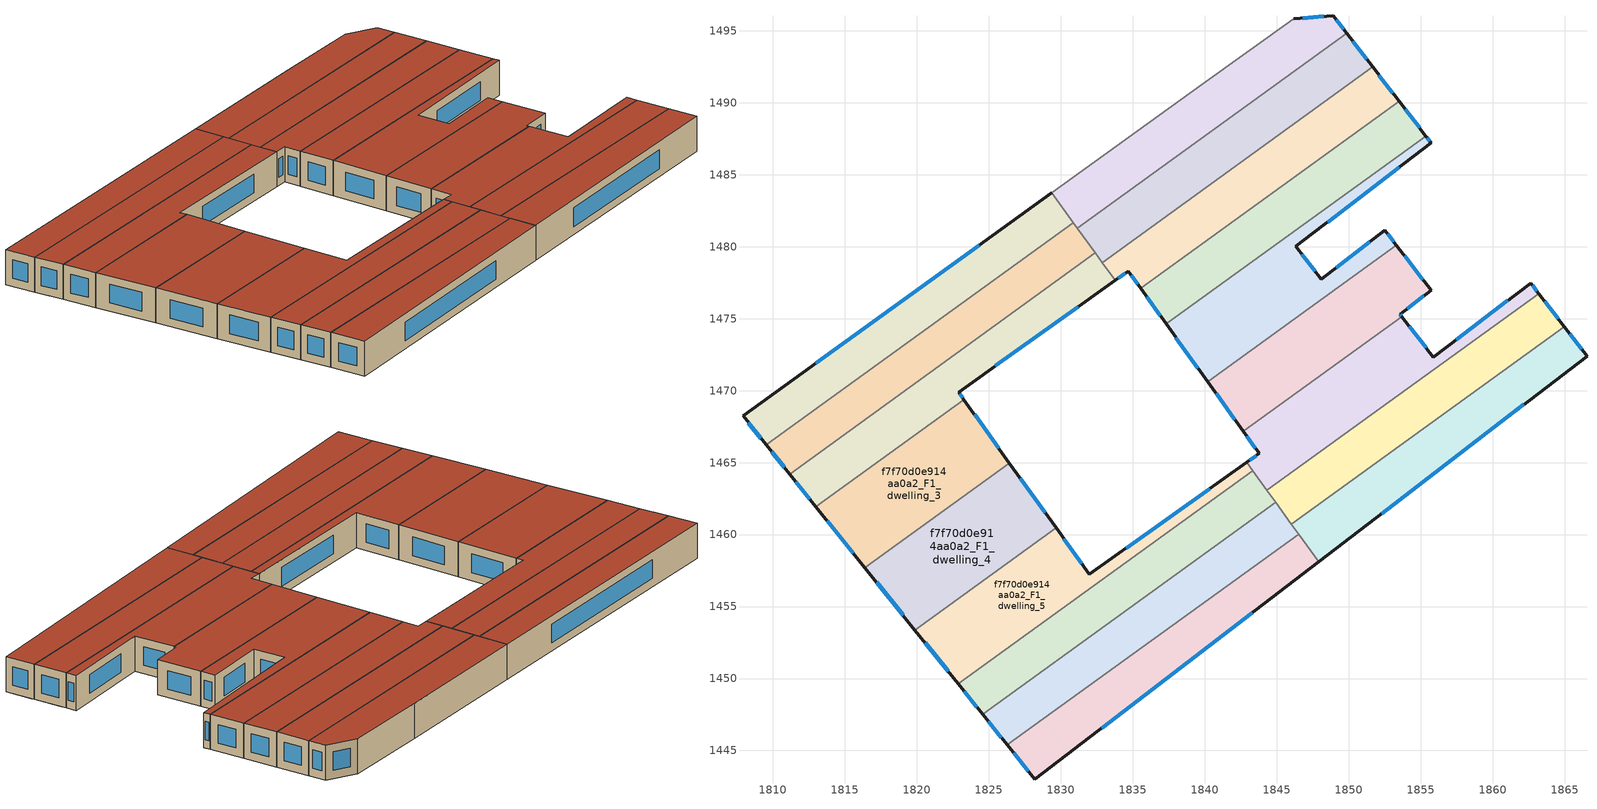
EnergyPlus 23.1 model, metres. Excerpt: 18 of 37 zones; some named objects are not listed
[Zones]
f7f70d0e914aa0a2_F1_dwelling_0
 floor to f7f70d0e914aa0a2_F0_dwelling_0 (EU_floor_Construction): 1829.38,1483.74 1830.88,1481.66 1809.54,1466.23 1807.92,1468.25 z3
 wall outside (EU_wall_Construction): 1829.38,1483.74 1807.92,1468.25 1809.54,1466.23 z3:6
 wall to f7f70d0e914aa0a2_F1_dwelling_1 (EU_wall_Construction): 1809.54,1466.23 1830.88,1481.66 z3:6
 wall to f7f70d0e914aa0a2_F1_dwelling_9 (EU_wall_Construction): 1830.88,1481.66 1829.38,1483.74 z3:6
 window (EU_Window_Construction): 1808.3,1467.77 1809.16,1466.7 / 1824.34,1480.1 1812.96,1471.89 z3.7:5.3
 roof outside (EU_roof_Construction): 1830.88,1481.66 1829.38,1483.74 1807.92,1468.25 1809.54,1466.23 z6
f7f70d0e914aa0a2_F1_dwelling_1
 floor to f7f70d0e914aa0a2_F0_dwelling_1 (EU_floor_Construction): 1830.88,1481.66 1832.4,1479.56 1811.17,1464.21 1809.54,1466.23 z3
 wall outside (EU_wall_Construction): 1809.54,1466.23 1811.17,1464.21 z3:6
 wall to f7f70d0e914aa0a2_F1_dwelling_2 (EU_wall_Construction): 1811.17,1464.21 1832.4,1479.56 z3:6
 wall to f7f70d0e914aa0a2_F1_dwelling_10 (EU_wall_Construction): 1832.4,1479.56 1831.16,1481.28 z3:6
 wall to f7f70d0e914aa0a2_F1_dwelling_9 (EU_wall_Construction): 1831.16,1481.28 1830.88,1481.66 z3:6
 window (EU_Window_Construction): 1809.92,1465.76 1810.78,1464.68 z3.7:5.3
 roof outside (EU_roof_Construction): 1832.4,1479.56 1830.88,1481.66 1809.54,1466.23 1811.17,1464.21 z6
f7f70d0e914aa0a2_F1_dwelling_10
 floor to f7f70d0e914aa0a2_F0_dwelling_10 (EU_floor_Construction): 1849.87,1494.81 1851.31,1492.95 1832.54,1479.37 1831.16,1481.28 z3
 floor to f7f70d0e914aa0a2_F0_dwelling_11 (EU_floor_Construction): 1851.31,1492.95 1851.67,1492.48 1832.88,1478.9 1832.54,1479.37 z3
 wall outside (EU_wall_Construction): 1851.67,1492.48 1849.87,1494.81 z3:6
 wall to f7f70d0e914aa0a2_F1_dwelling_9 (EU_wall_Construction): 1849.87,1494.81 1831.16,1481.28 z3:6
 wall to f7f70d0e914aa0a2_F1_dwelling_11 (EU_wall_Construction): 1832.88,1478.9 1851.67,1492.48 z3:6
 wall to f7f70d0e914aa0a2_F1_dwelling_2 (EU_wall_Construction): 1832.4,1479.56 1832.88,1478.9 z3:6
 window (EU_Window_Construction): 1851.25,1493.03 1850.29,1494.27 z3.7:5.3
 roof outside (EU_roof_Construction): 1851.67,1492.48 1849.87,1494.81 1831.16,1481.28 1832.88,1478.9 z6
f7f70d0e914aa0a2_F1_dwelling_11
 floor to f7f70d0e914aa0a2_F0_dwelling_11 (EU_floor_Construction): 1851.67,1492.48 1852.93,1490.84 1835,1477.87 1834.69,1478.3 1833.78,1477.65 1832.88,1478.9 z3
 floor to f7f70d0e914aa0a2_F0_dwelling_12 (EU_floor_Construction): 1852.93,1490.84 1853.5,1490.11 1835.54,1477.12 1835,1477.87 z3
 wall outside (EU_wall_Construction): 1833.78,1477.65 1834.69,1478.3 1835.54,1477.12 / 1853.5,1490.11 1851.67,1492.48 z3:6
 wall to f7f70d0e914aa0a2_F1_dwelling_12 (EU_wall_Construction): 1835.54,1477.12 1853.5,1490.11 z3:6
 wall to f7f70d0e914aa0a2_F1_dwelling_2 (EU_wall_Construction): 1832.88,1478.9 1833.78,1477.65 z3:6
 window (EU_Window_Construction): 1833.99,1477.81 1834.48,1478.15 / 1853.07,1490.67 1852.1,1491.93 / 1834.89,1478.03 1835.34,1477.4 z3.7:5.3
 roof outside (EU_roof_Construction): 1853.5,1490.11 1851.67,1492.48 1832.88,1478.9 1833.78,1477.65 1834.69,1478.3 1835.54,1477.12 z6
f7f70d0e914aa0a2_F1_dwelling_12
 floor to f7f70d0e914aa0a2_F0_dwelling_12 (EU_floor_Construction): 1853.5,1490.11 1854.62,1488.65 1836.61,1475.63 1835.54,1477.12 z3
 floor to f7f70d0e914aa0a2_F0_dwelling_13 (EU_floor_Construction): 1854.62,1488.65 1855.37,1487.68 1837.32,1474.63 1836.61,1475.63 z3
 wall outside (EU_wall_Construction): 1855.37,1487.68 1853.5,1490.11 / 1835.54,1477.12 1837.32,1474.63 z3:6
 wall to f7f70d0e914aa0a2_F1_dwelling_13 (EU_wall_Construction): 1837.32,1474.63 1855.37,1487.68 z3:6
 window (EU_Window_Construction): 1854.93,1488.25 1853.94,1489.54 / 1835.96,1476.54 1836.9,1475.22 z3.7:5.3
 roof outside (EU_roof_Construction): 1855.37,1487.68 1853.5,1490.11 1835.54,1477.12 1837.32,1474.63 z6
f7f70d0e914aa0a2_F1_dwelling_13
 floor to f7f70d0e914aa0a2_F0_dwelling_13 (EU_floor_Construction): 1855.37,1487.68 1855.73,1487.21 1846.34,1480.02 1847.23,1478.85 1838.71,1472.69 1837.32,1474.63 z3
 floor to f7f70d0e914aa0a2_F0_dwelling_14 (EU_floor_Construction): 1852.51,1481.14 1853.32,1480.09 1840.21,1470.61 1838.71,1472.69 1847.23,1478.85 1848.08,1477.75 z3
 wall outside (EU_wall_Construction): 1853.32,1480.09 1852.51,1481.14 1848.08,1477.75 1846.34,1480.02 1855.73,1487.21 1855.37,1487.68 / 1837.32,1474.63 1840.21,1470.61 z3:6
 wall to f7f70d0e914aa0a2_F1_dwelling_14 (EU_wall_Construction): 1840.21,1470.61 1853.32,1480.09 z3:6
 window (EU_Window_Construction): 1851.47,1480.35 1849.12,1478.55 / 1853.13,1480.34 1852.7,1480.9 / 1838,1473.69 1839.53,1471.55 / 1855.65,1487.32 1855.45,1487.57 / 1848.54,1481.71 1853.53,1485.52 / 1847.67,1478.28 1846.75,1479.48 z3.7:5.3
 roof outside (EU_roof_Construction): 1853.32,1480.09 1852.51,1481.14 1848.08,1477.75 1846.34,1480.02 1855.73,1487.21 1855.37,1487.68 1837.32,1474.63 1840.21,1470.61 z6
f7f70d0e914aa0a2_F1_dwelling_14
 floor to f7f70d0e914aa0a2_F0_dwelling_14 (EU_floor_Construction): 1853.32,1480.09 1854.34,1478.76 1841.18,1469.25 1840.21,1470.61 z3
 floor to f7f70d0e914aa0a2_F0_dwelling_15 (EU_floor_Construction): 1854.34,1478.76 1855.73,1476.97 1853.57,1475.31 1853.69,1475.15 1842.67,1467.18 1841.18,1469.25 z3
 wall outside (EU_wall_Construction): 1840.21,1470.61 1842.67,1467.18 / 1853.69,1475.15 1853.57,1475.31 1855.73,1476.97 1853.32,1480.09 z3:6
 wall to f7f70d0e914aa0a2_F1_dwelling_15 (EU_wall_Construction): 1842.67,1467.18 1853.69,1475.15 z3:6
 window (EU_Window_Construction): 1840.78,1469.8 1842.09,1467.98 / 1855.16,1477.7 1853.88,1479.36 / 1854.07,1475.7 1855.22,1476.58 / 1853.66,1475.19 1853.6,1475.27 z3.7:5.3
 roof outside (EU_roof_Construction): 1853.69,1475.15 1853.57,1475.31 1855.73,1476.97 1853.32,1480.09 1840.21,1470.61 1842.67,1467.18 z6
f7f70d0e914aa0a2_F1_dwelling_15
 floor to f7f70d0e914aa0a2_F0_dwelling_16 (EU_floor_Construction): 1862.64,1477.48 1863.21,1476.74 1844.32,1463.08 1842.91,1465.02 1843.77,1465.63 1843.54,1465.96 1854.61,1473.97 1855.89,1472.31 z3
 floor to f7f70d0e914aa0a2_F0_dwelling_15 (EU_floor_Construction): 1853.69,1475.15 1854.61,1473.97 1843.54,1465.96 1842.67,1467.18 z3
 wall outside (EU_wall_Construction): 1842.67,1467.18 1843.77,1465.63 1842.91,1465.02 / 1863.21,1476.74 1862.64,1477.48 1855.89,1472.31 1853.69,1475.15 z3:6
 wall to f7f70d0e914aa0a2_F1_dwelling_16 (EU_wall_Construction): 1844.32,1463.08 1863.21,1476.74 z3:6
 wall to f7f70d0e914aa0a2_F1_dwelling_6 (EU_wall_Construction): 1843.35,1464.42 1844.32,1463.08 z3:6
 wall to f7f70d0e914aa0a2_F1_dwelling_5 (EU_wall_Construction): 1842.91,1465.02 1843.35,1464.42 z3:6
 window (EU_Window_Construction): 1843.57,1465.49 1843.11,1465.17 / 1842.93,1466.81 1843.51,1466 / 1855.37,1472.97 1854.21,1474.48 / 1861.06,1476.26 1857.48,1473.52 / 1863.07,1476.92 1862.77,1477.3 z3.7:5.3
 roof outside (EU_roof_Construction): 1855.89,1472.31 1853.69,1475.15 1842.67,1467.18 1843.77,1465.63 1842.91,1465.02 1844.32,1463.08 1863.21,1476.74 1862.64,1477.48 z6
f7f70d0e914aa0a2_F1_dwelling_16
 floor to f7f70d0e914aa0a2_F0_dwelling_16 (EU_floor_Construction): 1863.21,1476.74 1863.56,1476.28 1844.66,1462.61 1844.32,1463.08 z3
 floor to f7f70d0e914aa0a2_F0_dwelling_17 (EU_floor_Construction): 1863.56,1476.28 1864.98,1474.44 1846.02,1460.72 1844.66,1462.61 z3
 wall outside (EU_wall_Construction): 1864.98,1474.44 1863.21,1476.74 z3:6
 wall to f7f70d0e914aa0a2_F1_dwelling_17 (EU_wall_Construction): 1846.02,1460.72 1864.98,1474.44 z3:6
 wall to f7f70d0e914aa0a2_F1_dwelling_7 (EU_wall_Construction): 1844.93,1462.24 1846.02,1460.72 z3:6
 wall to f7f70d0e914aa0a2_F1_dwelling_6 (EU_wall_Construction): 1844.32,1463.08 1844.93,1462.24 z3:6
 window (EU_Window_Construction): 1864.57,1474.98 1863.62,1476.2 z3.7:5.3
 roof outside (EU_roof_Construction): 1864.98,1474.44 1863.21,1476.74 1844.32,1463.08 1846.02,1460.72 z6
f7f70d0e914aa0a2_F1_dwelling_17
 floor to f7f70d0e914aa0a2_F0_dwelling_17 (EU_floor_Construction): 1864.98,1474.44 1865.16,1474.21 1846.19,1460.49 1846.02,1460.72 z3
 floor to f7f70d0e914aa0a2_F0_dwelling_18 (EU_floor_Construction): 1865.16,1474.21 1866.56,1472.4 1847.91,1458.11 1846.19,1460.49 z3
 wall outside (EU_wall_Construction): 1847.91,1458.11 1866.56,1472.4 1864.98,1474.44 z3:6
 wall to f7f70d0e914aa0a2_F1_dwelling_8 (EU_wall_Construction): 1846.52,1460.04 1847.91,1458.11 z3:6
 wall to f7f70d0e914aa0a2_F1_dwelling_7 (EU_wall_Construction): 1846.02,1460.72 1846.52,1460.04 z3:6
 window (EU_Window_Construction): 1866.19,1472.88 1865.35,1473.96 / 1852.29,1461.46 1862.18,1469.04 z3.7:5.3
 roof outside (EU_roof_Construction): 1866.56,1472.4 1864.98,1474.44 1846.02,1460.72 1847.91,1458.11 z6
f7f70d0e914aa0a2_F1_dwelling_2
 floor to f7f70d0e914aa0a2_F0_dwelling_2 (EU_floor_Construction): 1832.4,1479.56 1833.78,1477.65 1822.9,1469.9 1823.28,1469.38 1812.99,1461.94 1811.17,1464.21 z3
 wall outside (EU_wall_Construction): 1823.28,1469.38 1822.9,1469.9 1833.78,1477.65 / 1811.17,1464.21 1812.99,1461.94 z3:6
 wall to f7f70d0e914aa0a2_F1_dwelling_3 (EU_wall_Construction): 1812.99,1461.94 1823.28,1469.38 z3:6
 window (EU_Window_Construction): 1825.45,1471.72 1831.22,1475.83 / 1823.19,1469.5 1822.99,1469.78 / 1811.59,1463.67 1812.56,1462.47 z3.7:5.3
 roof outside (EU_roof_Construction): 1823.28,1469.38 1822.9,1469.9 1833.78,1477.65 1832.4,1479.56 1811.17,1464.21 1812.99,1461.94 z6
f7f70d0e914aa0a2_F1_dwelling_3
 floor to f7f70d0e914aa0a2_F0_dwelling_3 (EU_floor_Construction): 1823.28,1469.38 1826.43,1464.97 1816.39,1457.71 1812.99,1461.94 z3
 wall outside (EU_wall_Construction): 1812.99,1461.94 1816.39,1457.71 / 1826.43,1464.97 1823.28,1469.38 z3:6
 wall to f7f70d0e914aa0a2_F1_dwelling_4 (EU_wall_Construction): 1816.39,1457.71 1826.43,1464.97 z3:6
 window (EU_Window_Construction): 1813.79,1460.94 1815.59,1458.7 / 1825.69,1466.01 1824.02,1468.34 z3.7:5.3
 roof outside (EU_roof_Construction): 1826.43,1464.97 1823.28,1469.38 1812.99,1461.94 1816.39,1457.71 z6
f7f70d0e914aa0a2_F1_dwelling_4
 floor to f7f70d0e914aa0a2_F0_dwelling_4 (EU_floor_Construction): 1826.43,1464.97 1829.67,1460.46 1819.87,1453.37 1816.39,1457.71 z3
 wall outside (EU_wall_Construction): 1816.39,1457.71 1819.87,1453.37 / 1829.67,1460.46 1826.43,1464.97 z3:6
 wall to f7f70d0e914aa0a2_F1_dwelling_5 (EU_wall_Construction): 1819.87,1453.37 1829.67,1460.46 z3:6
 window (EU_Window_Construction): 1817.2,1456.69 1819.05,1454.39 / 1828.91,1461.52 1827.19,1463.91 z3.7:5.3
 roof outside (EU_roof_Construction): 1829.67,1460.46 1826.43,1464.97 1816.39,1457.71 1819.87,1453.37 z6
f7f70d0e914aa0a2_F1_dwelling_5
 floor to f7f70d0e914aa0a2_F0_dwelling_5 (EU_floor_Construction): 1842.91,1465.02 1843.35,1464.42 1822.88,1449.62 1819.87,1453.37 1829.67,1460.46 1831.98,1457.23 z3
 wall outside (EU_wall_Construction): 1842.91,1465.02 1831.98,1457.23 1829.67,1460.46 / 1819.87,1453.37 1822.88,1449.62 z3:6
 wall to f7f70d0e914aa0a2_F1_dwelling_6 (EU_wall_Construction): 1822.88,1449.62 1843.35,1464.42 z3:6
 window (EU_Window_Construction): 1840.35,1463.19 1834.55,1459.06 / 1820.58,1452.49 1822.17,1450.5 / 1831.44,1457.99 1830.21,1459.7 z3.7:5.3
 roof outside (EU_roof_Construction): 1831.98,1457.23 1829.67,1460.46 1819.87,1453.37 1822.88,1449.62 1843.35,1464.42 1842.91,1465.02 z6
f7f70d0e914aa0a2_F1_dwelling_6
 floor to f7f70d0e914aa0a2_F0_dwelling_6 (EU_floor_Construction): 1843.35,1464.42 1844.93,1462.24 1824.57,1447.51 1822.88,1449.62 z3
 wall outside (EU_wall_Construction): 1822.88,1449.62 1824.57,1447.51 z3:6
 wall to f7f70d0e914aa0a2_F1_dwelling_7 (EU_wall_Construction): 1824.57,1447.51 1844.93,1462.24 z3:6
 window (EU_Window_Construction): 1823.28,1449.13 1824.17,1448.01 z3.7:5.3
 roof outside (EU_roof_Construction): 1844.93,1462.24 1843.35,1464.42 1822.88,1449.62 1824.57,1447.51 z6
f7f70d0e914aa0a2_F1_dwelling_7
 floor to f7f70d0e914aa0a2_F0_dwelling_7 (EU_floor_Construction): 1844.93,1462.24 1846.52,1460.04 1826.27,1445.39 1824.57,1447.51 z3
 wall outside (EU_wall_Construction): 1824.57,1447.51 1826.27,1445.39 z3:6
 wall to f7f70d0e914aa0a2_F1_dwelling_8 (EU_wall_Construction): 1826.27,1445.39 1846.52,1460.04 z3:6
 window (EU_Window_Construction): 1824.97,1447.02 1825.87,1445.89 z3.7:5.3
 roof outside (EU_roof_Construction): 1846.52,1460.04 1844.93,1462.24 1824.57,1447.51 1826.27,1445.39 z6
f7f70d0e914aa0a2_F1_dwelling_8
 floor to f7f70d0e914aa0a2_F0_dwelling_8 (EU_floor_Construction): 1846.52,1460.04 1847.91,1458.11 1828.2,1442.99 1826.27,1445.39 z3
 wall outside (EU_wall_Construction): 1826.27,1445.39 1828.2,1442.99 1847.91,1458.11 z3:6
 window (EU_Window_Construction): 1832.83,1446.54 1843.29,1454.56 / 1826.72,1444.83 1827.75,1443.56 z3.7:5.3
 roof outside (EU_roof_Construction): 1847.91,1458.11 1846.52,1460.04 1826.27,1445.39 1828.2,1442.99 z6
f7f70d0e914aa0a2_F1_dwelling_9
 floor to f7f70d0e914aa0a2_F0_dwelling_9 (EU_floor_Construction): 1848.91,1496.05 1849.69,1495.04 1830.98,1481.52 1831.16,1481.28 1829.38,1483.74 1839.82,1491.29 1846.18,1495.82 z3
 floor to f7f70d0e914aa0a2_F0_dwelling_10 (EU_floor_Construction): 1849.69,1495.04 1849.87,1494.81 1831.16,1481.28 1830.98,1481.52 z3
 wall outside (EU_wall_Construction): 1849.87,1494.81 1848.91,1496.05 1846.18,1495.82 z3:6
 wall adiabatic (EU_wall_Construction): 1846.18,1495.82 1839.82,1491.29 1829.38,1483.74 z3:6
 window (EU_Window_Construction): 1848.27,1496 1846.82,1495.88 / 1849.65,1495.1 1849.14,1495.76 z3.7:5.3
 roof outside (EU_roof_Construction): 1849.87,1494.81 1848.91,1496.05 1846.18,1495.82 1839.82,1491.29 1829.38,1483.74 1831.16,1481.28 z6
[Building]
EU S2 Campaign: North Axis=0; Terrain=City; Solar Distribution=FullExterior
[Site:Location]
Budapest.Ferenc.Liszt.Intl.AP: Latitude=47.437; Longitude=19.256; Time Zone=1; Elevation=185
[SizingPeriod:WeatherFileDays]
AnnualSizingPeriod: Begin Month=1; Begin Day of Month=1; End Month=12; End Day of Month=31; Day of Week for Start Day=Monday; Use Weather File Daylight Saving Period=No; Use Weather File Rain and Snow Indicators=No
[MATERIAL]
EU_InternalMass_Material: Roughness=MediumRough; Thickness=0.1; Conductivity=1; Density=1800; Specific Heat=900; Thermal Absorptance=0.9; Solar Absorptance=0.7; Visible Absorptance=0.7
[MATERIAL:NOMASS] Roughness=MediumRough; Thermal Absorptance=0.9; Solar Absorptance=0.7; Visible Absorptance=0.7
Name | Thermal Resistance
EU_wall_NoMass | 0.832559
EU_roof_NoMass | 1.39638
EU_floor_NoMass | 0.872794
[WINDOWMATERIAL:SIMPLEGLAZINGSYSTEM]
EU_Window_SimpleGlazing: UFactor=2.79869; Solar Heat Gain Coefficient=0.75; Visible Transmittance=0.75
[CONSTRUCTION]
EU_wall_Construction: EU_wall_NoMass
EU_roof_Construction: EU_roof_NoMass
EU_floor_Construction: EU_floor_NoMass
EU_Window_Construction: EU_Window_SimpleGlazing
EU_InternalMass_Construction: EU_InternalMass_Material
[ZONE] Type=1; Multiplier=1; Ceiling Height=autocalculate; Floor Area=autocalculate; Part of Total Floor Area=Yes
Name | Volume
f7f70d0e914aa0a2_F1_dwelling_0 | 203.998
f7f70d0e914aa0a2_F1_dwelling_1 | 204.056
f7f70d0e914aa0a2_F1_dwelling_10 | 203.995
f7f70d0e914aa0a2_F1_dwelling_11; f7f70d0e914aa0a2_F1_dwelling_15 | 204.022
f7f70d0e914aa0a2_F1_dwelling_12 | 204.009
f7f70d0e914aa0a2_F1_dwelling_13 | 204.015
f7f70d0e914aa0a2_F1_dwelling_14 | 204.011
f7f70d0e914aa0a2_F1_dwelling_16 | 203.99
f7f70d0e914aa0a2_F1_dwelling_17 | 204.034
f7f70d0e914aa0a2_F1_dwelling_2 | 204.01
f7f70d0e914aa0a2_F1_dwelling_3 | 204
f7f70d0e914aa0a2_F1_dwelling_4 | 204.047
f7f70d0e914aa0a2_F1_dwelling_5 | 204.029
f7f70d0e914aa0a2_F1_dwelling_6 | 203.956
f7f70d0e914aa0a2_F1_dwelling_7 | 204.058
f7f70d0e914aa0a2_F1_dwelling_8 | 203.996
f7f70d0e914aa0a2_F1_dwelling_9 | 204.051
[INTERNALMASS] Construction=EU_InternalMass_Construction
Name | Zone or ZoneList | Surface Area
f7f70d0e914aa0a2_F1_dwelling_0_EU_InternalMass | f7f70d0e914aa0a2_F1_dwelling_0 | 67.9994
f7f70d0e914aa0a2_F1_dwelling_1_EU_InternalMass | f7f70d0e914aa0a2_F1_dwelling_1 | 68.0187
f7f70d0e914aa0a2_F1_dwelling_2_EU_InternalMass | f7f70d0e914aa0a2_F1_dwelling_2 | 68.0033
f7f70d0e914aa0a2_F1_dwelling_3_EU_InternalMass | f7f70d0e914aa0a2_F1_dwelling_3 | 67.9999
f7f70d0e914aa0a2_F1_dwelling_4_EU_InternalMass | f7f70d0e914aa0a2_F1_dwelling_4 | 68.0154
f7f70d0e914aa0a2_F1_dwelling_5_EU_InternalMass | f7f70d0e914aa0a2_F1_dwelling_5 | 68.0096
f7f70d0e914aa0a2_F1_dwelling_6_EU_InternalMass | f7f70d0e914aa0a2_F1_dwelling_6 | 67.9863
f7f70d0e914aa0a2_F1_dwelling_7_EU_InternalMass | f7f70d0e914aa0a2_F1_dwelling_7 | 68.0196
f7f70d0e914aa0a2_F1_dwelling_8_EU_InternalMass | f7f70d0e914aa0a2_F1_dwelling_8 | 67.9986
f7f70d0e914aa0a2_F1_dwelling_9_EU_InternalMass | f7f70d0e914aa0a2_F1_dwelling_9 | 68.0172
f7f70d0e914aa0a2_F1_dwelling_10_EU_InternalMass | f7f70d0e914aa0a2_F1_dwelling_10 | 67.9983
f7f70d0e914aa0a2_F1_dwelling_11_EU_InternalMass | f7f70d0e914aa0a2_F1_dwelling_11 | 68.0071
f7f70d0e914aa0a2_F1_dwelling_12_EU_InternalMass | f7f70d0e914aa0a2_F1_dwelling_12 | 68.0029
f7f70d0e914aa0a2_F1_dwelling_13_EU_InternalMass | f7f70d0e914aa0a2_F1_dwelling_13 | 68.0051
f7f70d0e914aa0a2_F1_dwelling_14_EU_InternalMass | f7f70d0e914aa0a2_F1_dwelling_14 | 68.0034
f7f70d0e914aa0a2_F1_dwelling_15_EU_InternalMass | f7f70d0e914aa0a2_F1_dwelling_15 | 68.0076
f7f70d0e914aa0a2_F1_dwelling_16_EU_InternalMass | f7f70d0e914aa0a2_F1_dwelling_16 | 67.9965
f7f70d0e914aa0a2_F1_dwelling_17_EU_InternalMass | f7f70d0e914aa0a2_F1_dwelling_17 | 68.0117
[OTHEREQUIPMENT] Fuel Type=Electricity; Design Level Calculation Method=Watts/Area; Power per Zone Floor Area=1; Fraction Latent=0; Fraction Radiant=0; Fraction Lost=0; Carbon Dioxide Generation Rate=0; EndUse Subcategory=EU_Step8_InternalGains
Name | Zone or ZoneList or Space or SpaceList | Schedule
EU_Step8_InternalGain_f7f70d0e914aa0a2_F1_dwelling_0_f000 | f7f70d0e914aa0a2_F1_dwelling_0 | EU_Step8_GainSchedule_f7f70d0e914aa0a2_F1_dwelling_0_f000
EU_Step8_InternalGain_f7f70d0e914aa0a2_F1_dwelling_1_f000 | f7f70d0e914aa0a2_F1_dwelling_1 | EU_Step8_GainSchedule_f7f70d0e914aa0a2_F1_dwelling_1_f000
EU_Step8_InternalGain_f7f70d0e914aa0a2_F1_dwelling_2_f000 | f7f70d0e914aa0a2_F1_dwelling_2 | EU_Step8_GainSchedule_f7f70d0e914aa0a2_F1_dwelling_2_f000
EU_Step8_InternalGain_f7f70d0e914aa0a2_F1_dwelling_3_f000 | f7f70d0e914aa0a2_F1_dwelling_3 | EU_Step8_GainSchedule_f7f70d0e914aa0a2_F1_dwelling_3_f000
EU_Step8_InternalGain_f7f70d0e914aa0a2_F1_dwelling_4_f000 | f7f70d0e914aa0a2_F1_dwelling_4 | EU_Step8_GainSchedule_f7f70d0e914aa0a2_F1_dwelling_4_f000
EU_Step8_InternalGain_f7f70d0e914aa0a2_F1_dwelling_5_f000 | f7f70d0e914aa0a2_F1_dwelling_5 | EU_Step8_GainSchedule_f7f70d0e914aa0a2_F1_dwelling_5_f000
EU_Step8_InternalGain_f7f70d0e914aa0a2_F1_dwelling_6_f000 | f7f70d0e914aa0a2_F1_dwelling_6 | EU_Step8_GainSchedule_f7f70d0e914aa0a2_F1_dwelling_6_f000
EU_Step8_InternalGain_f7f70d0e914aa0a2_F1_dwelling_7_f000 | f7f70d0e914aa0a2_F1_dwelling_7 | EU_Step8_GainSchedule_f7f70d0e914aa0a2_F1_dwelling_7_f000
EU_Step8_InternalGain_f7f70d0e914aa0a2_F1_dwelling_8_f000 | f7f70d0e914aa0a2_F1_dwelling_8 | EU_Step8_GainSchedule_f7f70d0e914aa0a2_F1_dwelling_8_f000
EU_Step8_InternalGain_f7f70d0e914aa0a2_F1_dwelling_9_f000 | f7f70d0e914aa0a2_F1_dwelling_9 | EU_Step8_GainSchedule_f7f70d0e914aa0a2_F1_dwelling_9_f000
EU_Step8_InternalGain_f7f70d0e914aa0a2_F1_dwelling_10_f000 | f7f70d0e914aa0a2_F1_dwelling_10 | EU_Step8_GainSchedule_f7f70d0e914aa0a2_F1_dwelling_10_f000
EU_Step8_InternalGain_f7f70d0e914aa0a2_F1_dwelling_11_f000 | f7f70d0e914aa0a2_F1_dwelling_11 | EU_Step8_GainSchedule_f7f70d0e914aa0a2_F1_dwelling_11_f000
EU_Step8_InternalGain_f7f70d0e914aa0a2_F1_dwelling_12_f000 | f7f70d0e914aa0a2_F1_dwelling_12 | EU_Step8_GainSchedule_f7f70d0e914aa0a2_F1_dwelling_12_f000
EU_Step8_InternalGain_f7f70d0e914aa0a2_F1_dwelling_13_f000 | f7f70d0e914aa0a2_F1_dwelling_13 | EU_Step8_GainSchedule_f7f70d0e914aa0a2_F1_dwelling_13_f000
EU_Step8_InternalGain_f7f70d0e914aa0a2_F1_dwelling_14_f000 | f7f70d0e914aa0a2_F1_dwelling_14 | EU_Step8_GainSchedule_f7f70d0e914aa0a2_F1_dwelling_14_f000
EU_Step8_InternalGain_f7f70d0e914aa0a2_F1_dwelling_15_f000 | f7f70d0e914aa0a2_F1_dwelling_15 | EU_Step8_GainSchedule_f7f70d0e914aa0a2_F1_dwelling_15_f000
EU_Step8_InternalGain_f7f70d0e914aa0a2_F1_dwelling_16_f000 | f7f70d0e914aa0a2_F1_dwelling_16 | EU_Step8_GainSchedule_f7f70d0e914aa0a2_F1_dwelling_16_f000
EU_Step8_InternalGain_f7f70d0e914aa0a2_F1_dwelling_17_f000 | f7f70d0e914aa0a2_F1_dwelling_17 | EU_Step8_GainSchedule_f7f70d0e914aa0a2_F1_dwelling_17_f000
[ZONEVENTILATION:DESIGNFLOWRATE] Schedule=EU_AlwaysOn; Design Flow Rate Calculation Method=AirChanges/Hour; Air Changes per Hour=0.475469; Ventilation Type=Natural; Fan Pressure Rise=0; Fan Total Efficiency=1; Constant Term Coefficient=1; Temperature Term Coefficient=0; Velocity Term Coefficient=0; Velocity Squared Term Coefficient=0; Minimum Indoor Temperature=-100; Maximum Indoor Temperature=100; Delta Temperature=-100; Minimum Outdoor Temperature=-100; Maximum Outdoor Temperature=100; Maximum Wind Speed=40
Name | Zone or ZoneList or Space or SpaceList
EU_ConstantAir_f7f70d0e914aa0a2_F1_dwelling_0 | f7f70d0e914aa0a2_F1_dwelling_0
EU_ConstantAir_f7f70d0e914aa0a2_F1_dwelling_1 | f7f70d0e914aa0a2_F1_dwelling_1
EU_ConstantAir_f7f70d0e914aa0a2_F1_dwelling_2 | f7f70d0e914aa0a2_F1_dwelling_2
EU_ConstantAir_f7f70d0e914aa0a2_F1_dwelling_3 | f7f70d0e914aa0a2_F1_dwelling_3
EU_ConstantAir_f7f70d0e914aa0a2_F1_dwelling_4 | f7f70d0e914aa0a2_F1_dwelling_4
EU_ConstantAir_f7f70d0e914aa0a2_F1_dwelling_5 | f7f70d0e914aa0a2_F1_dwelling_5
EU_ConstantAir_f7f70d0e914aa0a2_F1_dwelling_6 | f7f70d0e914aa0a2_F1_dwelling_6
EU_ConstantAir_f7f70d0e914aa0a2_F1_dwelling_7 | f7f70d0e914aa0a2_F1_dwelling_7
EU_ConstantAir_f7f70d0e914aa0a2_F1_dwelling_8 | f7f70d0e914aa0a2_F1_dwelling_8
EU_ConstantAir_f7f70d0e914aa0a2_F1_dwelling_9 | f7f70d0e914aa0a2_F1_dwelling_9
EU_ConstantAir_f7f70d0e914aa0a2_F1_dwelling_10 | f7f70d0e914aa0a2_F1_dwelling_10
EU_ConstantAir_f7f70d0e914aa0a2_F1_dwelling_11 | f7f70d0e914aa0a2_F1_dwelling_11
EU_ConstantAir_f7f70d0e914aa0a2_F1_dwelling_12 | f7f70d0e914aa0a2_F1_dwelling_12
EU_ConstantAir_f7f70d0e914aa0a2_F1_dwelling_13 | f7f70d0e914aa0a2_F1_dwelling_13
EU_ConstantAir_f7f70d0e914aa0a2_F1_dwelling_14 | f7f70d0e914aa0a2_F1_dwelling_14
EU_ConstantAir_f7f70d0e914aa0a2_F1_dwelling_15 | f7f70d0e914aa0a2_F1_dwelling_15
EU_ConstantAir_f7f70d0e914aa0a2_F1_dwelling_16 | f7f70d0e914aa0a2_F1_dwelling_16
EU_ConstantAir_f7f70d0e914aa0a2_F1_dwelling_17 | f7f70d0e914aa0a2_F1_dwelling_17
[HVACTEMPLATE:ZONE:IDEALLOADSAIRSYSTEM] System Availability Schedule=EU_AlwaysOn; Maximum Heating Supply Air Temperature=50; Minimum Cooling Supply Air Temperature=13; Maximum Heating Supply Air Humidity Ratio=0.0156; Minimum Cooling Supply Air Humidity Ratio=0.0077; Heating Limit=NoLimit; Cooling Limit=NoLimit; Heating Availability Schedule=EU_AlwaysOn; Cooling Availability Schedule=EU_CoolingOff; Dehumidification Control Type=ConstantSensibleHeatRatio; Cooling Sensible Heat Ratio=0.7; Dehumidification Setpoint=60; Humidification Control Type=None; Humidification Setpoint=30; Outdoor Air Method=None; Outdoor Air Flow Rate per Person=0.00944; Outdoor Air Flow Rate per Zone Floor Area=0; Outdoor Air Flow Rate per Zone=0; Demand Controlled Ventilation Type=None; Outdoor Air Economizer Type=NoEconomizer; Heat Recovery Type=None; Sensible Heat Recovery Effectiveness=0.7; Latent Heat Recovery Effectiveness=0.65
Name | Template Thermostat
f7f70d0e914aa0a2_F1_dwelling_0 | EU_HeatOnly_f7f70d0e914aa0a2_F1_dwelling_0
f7f70d0e914aa0a2_F1_dwelling_1 | EU_HeatOnly_f7f70d0e914aa0a2_F1_dwelling_1
f7f70d0e914aa0a2_F1_dwelling_2 | EU_HeatOnly_f7f70d0e914aa0a2_F1_dwelling_2
f7f70d0e914aa0a2_F1_dwelling_3 | EU_HeatOnly_f7f70d0e914aa0a2_F1_dwelling_3
f7f70d0e914aa0a2_F1_dwelling_4 | EU_HeatOnly_f7f70d0e914aa0a2_F1_dwelling_4
f7f70d0e914aa0a2_F1_dwelling_5 | EU_HeatOnly_f7f70d0e914aa0a2_F1_dwelling_5
f7f70d0e914aa0a2_F1_dwelling_6 | EU_HeatOnly_f7f70d0e914aa0a2_F1_dwelling_6
f7f70d0e914aa0a2_F1_dwelling_7 | EU_HeatOnly_f7f70d0e914aa0a2_F1_dwelling_7
f7f70d0e914aa0a2_F1_dwelling_8 | EU_HeatOnly_f7f70d0e914aa0a2_F1_dwelling_8
f7f70d0e914aa0a2_F1_dwelling_9 | EU_HeatOnly_f7f70d0e914aa0a2_F1_dwelling_9
f7f70d0e914aa0a2_F1_dwelling_10 | EU_HeatOnly_f7f70d0e914aa0a2_F1_dwelling_10
f7f70d0e914aa0a2_F1_dwelling_11 | EU_HeatOnly_f7f70d0e914aa0a2_F1_dwelling_11
f7f70d0e914aa0a2_F1_dwelling_12 | EU_HeatOnly_f7f70d0e914aa0a2_F1_dwelling_12
f7f70d0e914aa0a2_F1_dwelling_13 | EU_HeatOnly_f7f70d0e914aa0a2_F1_dwelling_13
f7f70d0e914aa0a2_F1_dwelling_14 | EU_HeatOnly_f7f70d0e914aa0a2_F1_dwelling_14
f7f70d0e914aa0a2_F1_dwelling_15 | EU_HeatOnly_f7f70d0e914aa0a2_F1_dwelling_15
f7f70d0e914aa0a2_F1_dwelling_16 | EU_HeatOnly_f7f70d0e914aa0a2_F1_dwelling_16
f7f70d0e914aa0a2_F1_dwelling_17 | EU_HeatOnly_f7f70d0e914aa0a2_F1_dwelling_17
[SIZING:ZONE] Zone Cooling Design Supply Air Temperature Input Method=SupplyAirTemperature; Zone Cooling Design Supply Air Temperature=13; Zone Heating Design Supply Air Temperature Input Method=SupplyAirTemperature; Zone Heating Design Supply Air Temperature=50; Zone Cooling Design Supply Air Humidity Ratio=0.008; Zone Heating Design Supply Air Humidity Ratio=0.008; Cooling Design Air Flow Method=DesignDay; Cooling Design Air Flow Rate=0; Cooling Minimum Air Flow per Zone Floor Area=0.000762; Cooling Minimum Air Flow=0; Cooling Minimum Air Flow Fraction=0.2; Heating Design Air Flow Method=DesignDay; Heating Design Air Flow Rate=0; Heating Maximum Air Flow per Zone Floor Area=0.002032; Heating Maximum Air Flow=0.141576; Heating Maximum Air Flow Fraction=0.3; Account for Dedicated Outdoor Air System=No; Dedicated Outdoor Air System Control Strategy=NeutralSupplyAir; Dedicated Outdoor Air Low Setpoint Temperature for Design=autosize; Dedicated Outdoor Air High Setpoint Temperature for Design=autosize; Zone Load Sizing Method=Sensible Load Only No Latent Load; Zone Latent Cooling Design Supply Air Humidity Ratio Input Method=HumidityRatioDifference; Zone Cooling Design Supply Air Humidity Ratio Difference=0.005; Zone Latent Heating Design Supply Air Humidity Ratio Input Method=HumidityRatioDifference; Zone Humidification Design Supply Air Humidity Ratio Difference=0.005
f7f70d0e914aa0a2_F1_dwelling_0; f7f70d0e914aa0a2_F1_dwelling_1; f7f70d0e914aa0a2_F1_dwelling_2; f7f70d0e914aa0a2_F1_dwelling_3; f7f70d0e914aa0a2_F1_dwelling_4; f7f70d0e914aa0a2_F1_dwelling_5; f7f70d0e914aa0a2_F1_dwelling_6; f7f70d0e914aa0a2_F1_dwelling_7; f7f70d0e914aa0a2_F1_dwelling_8; f7f70d0e914aa0a2_F1_dwelling_9; f7f70d0e914aa0a2_F1_dwelling_10; f7f70d0e914aa0a2_F1_dwelling_11; f7f70d0e914aa0a2_F1_dwelling_12; f7f70d0e914aa0a2_F1_dwelling_13; f7f70d0e914aa0a2_F1_dwelling_14; f7f70d0e914aa0a2_F1_dwelling_15; f7f70d0e914aa0a2_F1_dwelling_16; f7f70d0e914aa0a2_F1_dwelling_17
[SCHEDULE:CONSTANT]
Name | Hourly Value
EU_AlwaysOn | 1
EU_CoolingOff | 0
[SCHEDULE:FILE] Column Number=1; Rows to Skip at Top=0; Number of Hours of Data=8760; Column Separator=Comma; Interpolate to Timestep=No; Minutes per Item=60; Adjust Schedule for Daylight Savings=Yes
Name | File
EU_Step8_GainSchedule_f7f70d0e914aa0a2_F1_dwelling_0_f000 | ../../schedules/f7f70d0e914aa0a2/f7f70d0e914aa0a2_F1_dwelling_0_f000_gain.csv
EU_Step8_GainSchedule_f7f70d0e914aa0a2_F1_dwelling_1_f000 | ../../schedules/f7f70d0e914aa0a2/f7f70d0e914aa0a2_F1_dwelling_1_f000_gain.csv
EU_Step8_GainSchedule_f7f70d0e914aa0a2_F1_dwelling_2_f000 | ../../schedules/f7f70d0e914aa0a2/f7f70d0e914aa0a2_F1_dwelling_2_f000_gain.csv
EU_Step8_GainSchedule_f7f70d0e914aa0a2_F1_dwelling_3_f000 | ../../schedules/f7f70d0e914aa0a2/f7f70d0e914aa0a2_F1_dwelling_3_f000_gain.csv
EU_Step8_GainSchedule_f7f70d0e914aa0a2_F1_dwelling_4_f000 | ../../schedules/f7f70d0e914aa0a2/f7f70d0e914aa0a2_F1_dwelling_4_f000_gain.csv
EU_Step8_GainSchedule_f7f70d0e914aa0a2_F1_dwelling_5_f000 | ../../schedules/f7f70d0e914aa0a2/f7f70d0e914aa0a2_F1_dwelling_5_f000_gain.csv
EU_Step8_GainSchedule_f7f70d0e914aa0a2_F1_dwelling_6_f000 | ../../schedules/f7f70d0e914aa0a2/f7f70d0e914aa0a2_F1_dwelling_6_f000_gain.csv
EU_Step8_GainSchedule_f7f70d0e914aa0a2_F1_dwelling_7_f000 | ../../schedules/f7f70d0e914aa0a2/f7f70d0e914aa0a2_F1_dwelling_7_f000_gain.csv
EU_Step8_GainSchedule_f7f70d0e914aa0a2_F1_dwelling_8_f000 | ../../schedules/f7f70d0e914aa0a2/f7f70d0e914aa0a2_F1_dwelling_8_f000_gain.csv
EU_Step8_GainSchedule_f7f70d0e914aa0a2_F1_dwelling_9_f000 | ../../schedules/f7f70d0e914aa0a2/f7f70d0e914aa0a2_F1_dwelling_9_f000_gain.csv
EU_Step8_GainSchedule_f7f70d0e914aa0a2_F1_dwelling_10_f000 | ../../schedules/f7f70d0e914aa0a2/f7f70d0e914aa0a2_F1_dwelling_10_f000_gain.csv
EU_Step8_GainSchedule_f7f70d0e914aa0a2_F1_dwelling_11_f000 | ../../schedules/f7f70d0e914aa0a2/f7f70d0e914aa0a2_F1_dwelling_11_f000_gain.csv
EU_Step8_GainSchedule_f7f70d0e914aa0a2_F1_dwelling_12_f000 | ../../schedules/f7f70d0e914aa0a2/f7f70d0e914aa0a2_F1_dwelling_12_f000_gain.csv
EU_Step8_GainSchedule_f7f70d0e914aa0a2_F1_dwelling_13_f000 | ../../schedules/f7f70d0e914aa0a2/f7f70d0e914aa0a2_F1_dwelling_13_f000_gain.csv
EU_Step8_GainSchedule_f7f70d0e914aa0a2_F1_dwelling_14_f000 | ../../schedules/f7f70d0e914aa0a2/f7f70d0e914aa0a2_F1_dwelling_14_f000_gain.csv
EU_Step8_GainSchedule_f7f70d0e914aa0a2_F1_dwelling_15_f000 | ../../schedules/f7f70d0e914aa0a2/f7f70d0e914aa0a2_F1_dwelling_15_f000_gain.csv
EU_Step8_GainSchedule_f7f70d0e914aa0a2_F1_dwelling_16_f000 | ../../schedules/f7f70d0e914aa0a2/f7f70d0e914aa0a2_F1_dwelling_16_f000_gain.csv
EU_Step8_GainSchedule_f7f70d0e914aa0a2_F1_dwelling_17_f000 | ../../schedules/f7f70d0e914aa0a2/f7f70d0e914aa0a2_F1_dwelling_17_f000_gain.csv
